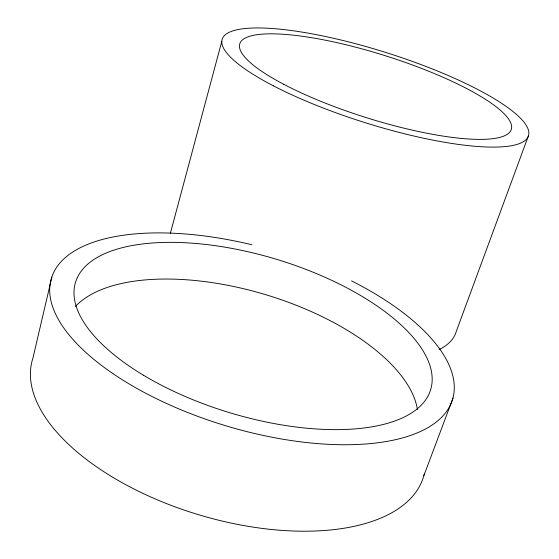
<?xml version="1.0" encoding="UTF-8"?>
<svg xmlns="http://www.w3.org/2000/svg" width="559" height="559" viewBox="0 0 559 559"><rect width="100%" height="100%" fill="white"/><g stroke="black" fill="none" stroke-linecap="round" stroke-linejoin="round"><path stroke-width="0.84" d="M51.882 277.096L32.883 358.256A204.119 101.151 16.7 0 0 200.388 515.258A204.119 101.151 16.7 0 0 424.295 473.969M170.327 233.445L221.797 41.352M528.604 135.32L456.144 331.794A151 58.136 17.7 0 1 439.164 349.536M423.869 475.618L453.014 398.071M351.527 280.897A209.513 90.81 16.8 0 1 383.139 442.022A209.513 90.81 16.8 0 1 62.217 325.687A209.513 90.81 16.8 0 1 251.871 244.765M75.402 306.5A183.107 84.905 16.7 0 1 265.686 294.677A183.107 84.905 16.7 0 1 417.433 409.523M273.379 85.82A160.58 36.587 17.5 0 0 525.726 139.96A160.58 36.587 17.5 0 0 326.861 36.803A160.58 36.587 17.5 0 0 273.379 85.82M283.818 84.339A142.342 32.38 17.5 0 0 508.48 133.412A142.342 32.38 17.5 0 0 334.331 42.072A142.342 32.38 17.5 0 0 283.818 84.339M143.691 375.362A185.511 80.196 16.8 0 0 430.626 389.784A185.511 80.196 16.8 0 0 184.959 242.732A185.511 80.196 16.8 0 0 143.691 375.362"/></g></svg>
